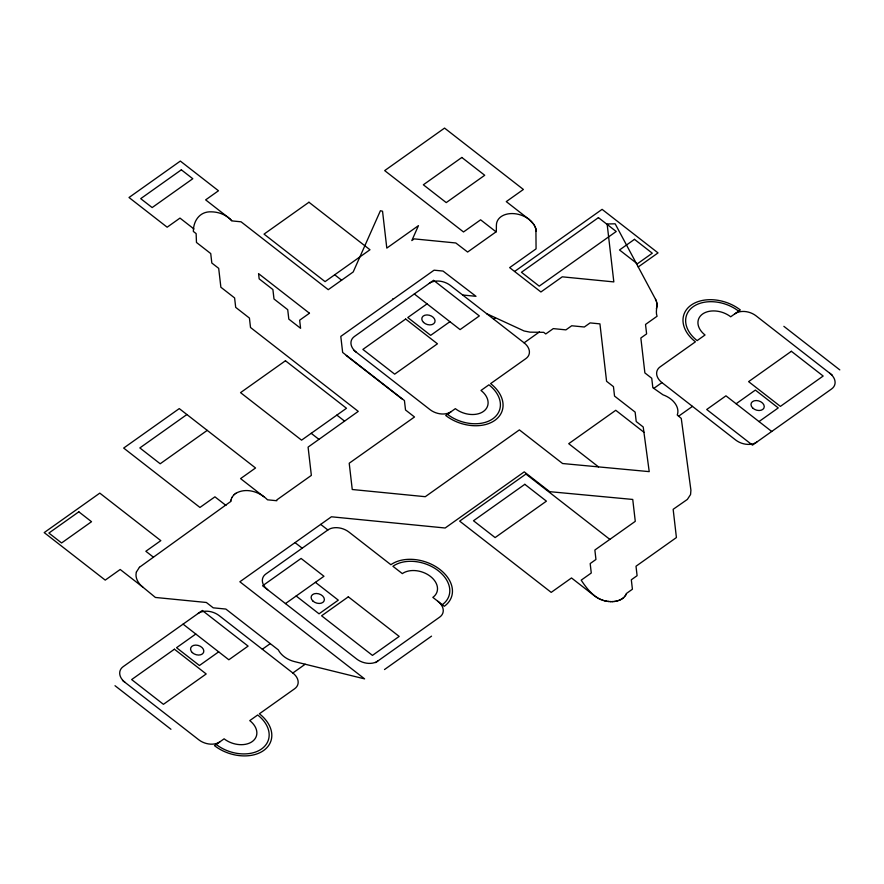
<?xml version="1.0" encoding="UTF-8"?>
<svg xmlns="http://www.w3.org/2000/svg" width="884" height="884" viewBox="0 0 884 884"><rect width="100%" height="100%" fill="white"/><g stroke="black" fill="none" stroke-linecap="round" stroke-linejoin="round"><path stroke-width="1.33" d="M230.735 501.482L139.44 567.285M625.916 594.711L626.513 593.418L632.414 589.219L631.32 579.782L637.099 575.683L636.005 566.235L676.415 537.549L673.155 509.317L687.365 499.416L690.559 494.543L690.912 490.222L681.266 418.43L677.255 414.972A20.465 14.243 18.3 0 0 663.011 394.828L652.834 387.7L651.74 378.253L644.878 372.915L640.845 337.986L646.613 333.887L645.519 324.45L657.066 316.251C654.889 310.56 658.867 304.416 655.398 299.035L615.165 223.807L607.131 223.983L613.827 281.908L562.268 276.825L540.92 291.974L509.648 267.631L536.069 248.868L535.914 228.967L533.98 224.602L529.096 219.376A20.465 14.243 18.3 0 0 507.957 213.906A20.465 14.243 18.3 0 0 496.399 225.177L496.322 231.663L467.625 252.039L455.812 242.978L414.198 238.879L411.822 240.57L418.452 225.641L386.805 248.106L382.54 211.232L380.407 210.723L353.202 271.963L328.251 289.676L241.067 221.807L231.884 220.901C226.823 215.077 219.055 211.906 211.409 211.84C200.115 211.221 193.386 220.392 193.342 231.431L196.137 233.608L196.469 242.459L210.735 253.564L211.817 263.012L218.691 268.349L220.867 287.234L234.603 297.93L235.697 307.367L249.421 318.063L250.515 327.5L358.252 411.38L308.085 447.105L311.356 475.393L276.714 499.979L276.803 500.731L267.52 499.814C259.631 491.802 246.327 487.382 236.006 493.239M656.911 306.472L656.779 307.168M656.967 305.765L657.011 305.057M230.945 500.09L230.735 501.449M136.39 572.059C134.766 577.716 138.269 583.429 142.567 586.888L155.407 597.451L206.359 602.479L213.221 607.827L225.862 609.065L278.372 649.939L279.101 651.254A20.465 14.243 18.3 0 0 294.549 661.608L364.606 678.89L239.862 581.771L331.412 516.786L445.16 528.002L524.245 471.857L549.693 491.67L632.745 499.449L635.276 521.339L594.866 550.025L595.949 559.473L590.181 563.572L591.274 573.009L581.197 580.158C587.65 589.982 596.357 600.844 609.131 601.529C615.518 602.148 623.297 600.302 626.281 594.026M656.624 307.842L656.403 308.505M230.945 500.057L231.917 497.471M136.39 572.047L139.429 567.296M625.574 595.33L625.154 595.904M231.94 497.438L233.619 495.173M623.717 597.54L623.132 598.026M234.713 494.167L233.641 495.139M622.48 598.545L621.883 598.921M235.962 493.261L234.746 494.134M186.889 414.541L139.849 447.934L160.192 463.768L207.232 430.375M427.038 303.875L407.789 317.533L430.674 335.345L449.923 321.688M514.587 271.476L602.092 209.353L658.028 252.901L638.237 266.957M493.581 319.08L495.394 317.787M447.437 414.276A33.073 23.017 18.3 0 0 492.841 418.762A33.073 23.017 18.3 0 0 488.918 384.827L481.007 390.452A20.465 14.243 18.3 0 1 483.438 411.436A20.465 14.243 18.3 0 1 455.348 408.662L445.724 415.491A35.802 24.918 18.3 0 0 494.874 420.342A35.802 24.918 18.3 0 0 490.631 383.612L525.914 358.572A15.348 10.674 18.3 0 0 524.09 342.826L539.461 331.92M442.243 604.7A33.073 23.017 18.3 0 0 438.32 570.777A33.073 23.017 18.3 0 0 392.916 566.29L402.331 573.617A20.465 14.243 18.3 0 1 430.409 576.39A20.465 14.243 18.3 0 1 432.84 597.374L444.276 606.28A35.802 24.918 18.3 0 0 440.033 569.561A35.802 24.918 18.3 0 0 390.883 564.71L348.926 532.046A15.348 10.674 18.3 0 0 327.865 529.969L265.852 573.992A15.348 10.674 18.3 0 0 267.675 589.727M195.795 634.038L176.546 647.696L199.43 665.508L218.679 651.851M285.477 603.584L323.964 576.269L301.079 558.445L262.592 585.772L356.672 659.011A15.348 10.674 18.3 0 0 377.733 661.088M262.338 649.243L270.25 643.629M653.762 388.419L661.95 382.606A15.348 10.674 18.3 0 1 660.127 366.871L695.41 341.821A35.802 24.918 18.3 0 1 691.166 305.102A35.802 24.918 18.3 0 1 740.317 309.941L730.692 316.781A20.465 14.243 18.3 0 0 702.603 314.008A20.465 14.243 18.3 0 0 705.034 334.992L697.122 340.605A33.073 23.017 18.3 0 1 693.2 306.682A33.073 23.017 18.3 0 1 738.604 311.157M216.193 744.45A33.073 23.017 18.3 0 0 261.598 748.925A33.073 23.017 18.3 0 0 257.675 714.99L249.763 720.615A20.465 14.243 18.3 0 1 252.194 741.599A20.465 14.243 18.3 0 1 224.105 738.825L214.492 745.654A35.802 24.918 18.3 0 0 263.642 750.505A35.802 24.918 18.3 0 0 259.388 713.786L294.67 688.735A15.348 10.674 18.3 0 0 292.847 673L305.19 664.227M678.503 416.276L692.47 406.364M736.129 403.756L755.367 390.087L778.251 407.911L759.013 421.569M375.601 662.613L439.746 617.076A15.348 10.674 18.3 0 0 437.923 601.33M384.496 669.542L431.536 636.149M621.143 599.385L620.491 599.706M619.761 600.059L618.966 600.358M618.093 600.678L617.341 600.877M616.402 601.131L615.607 601.264M614.623 601.44L613.794 601.518M612.877 601.595L611.927 601.617M610.877 601.628L610.004 601.573M608.932 601.507L608.059 601.385M462.652 295.002L475.99 296.317L443.017 271.057L434.077 270.184L393.667 298.869L392.662 298.77L392.75 299.521L340.793 336.406L342.649 352.44L404.43 400.551L405.524 409.988L414.497 416.983L349.213 463.227L352.252 489.504L425.27 496.697L519.383 429.889L562.589 463.525L649.221 471.636L643.221 426.994L636.226 421.558L635.132 412.11L614.535 396.076L613.452 386.639L606.579 381.291L599.938 323.876L590.114 322.903L584.335 327.003L571.705 325.765L565.926 329.865L553.285 328.616L545.771 333.953L543.704 332.34L529.991 332.152L524.09 330.97L486.631 313.665M607.087 601.264L606.104 601.065M605.131 600.866L604.159 600.601M603.197 600.324L602.247 600.004M601.208 599.628L600.38 599.275M599.462 598.877L598.579 598.424M597.617 597.916L596.866 597.462M596.037 596.954L595.252 596.391M594.468 595.838L571.506 577.959L551.196 592.379L459.658 521.118L525.936 474.056L609.849 539.384M783.865 326.34L839.8 369.888M832.319 375.203L756.03 315.82A15.348 10.674 18.3 0 0 734.969 313.743M771.721 431.469L725.952 395.833L706.714 409.502L752.483 445.127L831.59 388.96A15.348 10.674 18.3 0 0 829.778 373.225M496.068 231.851L480.62 219.818L463.514 231.962L384.684 170.601L444.553 128.092L523.383 189.463L506.278 201.607L529.847 220.005M661.95 382.606L735.687 440.022A15.348 10.674 18.3 0 0 756.759 442.088M643.917 432.232L615.761 410.298L568.721 443.691L598.512 466.885M524.09 342.826L450.354 285.421A15.348 10.674 18.3 0 0 429.293 283.344M414.32 293.974L460.089 329.599L479.338 315.942L433.569 280.305L354.451 336.472A15.348 10.674 18.3 0 0 356.274 352.219M334.693 274.802L341.611 280.184M353.733 350.23L430.011 409.623A15.348 10.674 18.3 0 0 451.072 411.701M193.983 228.989L179.982 218.094L167.153 227.199L129.009 197.508L180.336 161.076L218.47 190.767L205.641 199.872L228.956 218.05M346.241 355.545L402.187 399.093M336.859 415.104L344.517 421.071M311.201 433.326L318.903 439.326M320.693 524.389L327.865 529.969M295.035 542.61L302.206 548.191M225.95 505.416L214.922 496.83L199.95 507.449L123.672 448.066L179.264 408.596L255.542 467.99L240.581 478.609L263.786 496.697M315.411 582.335L338.296 600.148L319.047 613.816L296.162 595.993M153.44 557.185L145.849 551.273L160.822 540.643L99.793 493.128L44.2 532.599L105.229 580.114L120.191 569.484L142.821 587.098M292.847 673L219.11 615.584A15.348 10.674 18.3 0 0 198.049 613.507M183.076 624.137L228.845 659.773L248.095 646.105L202.325 610.479L123.207 666.635A15.348 10.674 18.3 0 0 125.031 682.382M122.489 680.404L198.767 739.786A15.348 10.674 18.3 0 0 219.829 741.864M115.008 685.708L170.943 729.267M530.566 220.602L531.218 221.243M229.774 218.746L230.348 219.287M531.859 221.895L532.444 222.558M231.089 220.017L231.597 220.58M533.008 223.232L533.505 223.939M534.002 224.635L534.411 225.354M655.486 299.223L655.829 299.952M534.82 226.072L535.14 226.801M656.149 300.682L656.392 301.411M535.461 227.531L535.693 228.26M656.624 302.151L656.779 302.881M535.914 229L536.047 229.73M656.911 303.61L656.967 304.339M536.179 230.459L536.223 231.188M181.342 169.816L140.711 198.657L152.158 207.563L192.789 178.723L181.342 169.816M308.947 202.248L264.04 234.116L325.069 281.631L369.976 249.752L308.947 202.248M461.835 157.463L423.348 184.789L446.232 202.602L484.719 175.275L461.835 157.463M309.455 313.234L299.654 320.196L300.582 328.296L288.814 319.124L287.72 309.687L273.996 298.991L272.902 289.554L259.167 278.858L258.559 273.62L309.455 313.234M285.455 360.76L240.547 392.64L301.577 440.155L346.484 408.275L285.455 360.76M78.82 511.814L48.885 533.063L61.593 542.964L91.527 521.704L78.82 511.814M405.657 319.047L362.882 349.412L394.673 374.153L437.436 343.799L405.657 319.047M598.424 217.63L521.449 272.283L539.24 286.14L616.225 231.498L598.424 217.63M634.48 239.343L619.518 249.973L637.32 263.83L652.281 253.2L634.48 239.343M174.413 649.21L131.65 679.575L163.429 704.316L206.193 673.962L174.413 649.21M348.318 596.822L321.599 615.794L372.451 655.387L399.181 636.414L348.318 596.822M524.809 484.322L473.493 520.753L495.106 537.582L546.423 501.151L524.809 484.322M791.368 351.291L748.604 381.645L780.395 406.386L823.159 376.031L791.368 351.291M423.524 322.406A6.818 4.752 18.3 0 0 434.762 322.406A6.818 4.752 18.3 0 0 426.994 314.925A6.818 4.752 18.3 0 0 423.524 322.406M752.715 408.021A6.818 4.752 18.3 0 0 763.953 408.021A6.818 4.752 18.3 0 0 756.185 400.54A6.818 4.752 18.3 0 0 752.715 408.021M192.281 652.569A6.818 4.752 18.3 0 0 203.519 652.569A6.818 4.752 18.3 0 0 195.751 645.088A6.818 4.752 18.3 0 0 192.281 652.569M312.837 600.965A6.818 4.752 18.3 0 0 324.074 600.965A6.818 4.752 18.3 0 0 316.306 593.484A6.818 4.752 18.3 0 0 312.837 600.965"/></g></svg>
